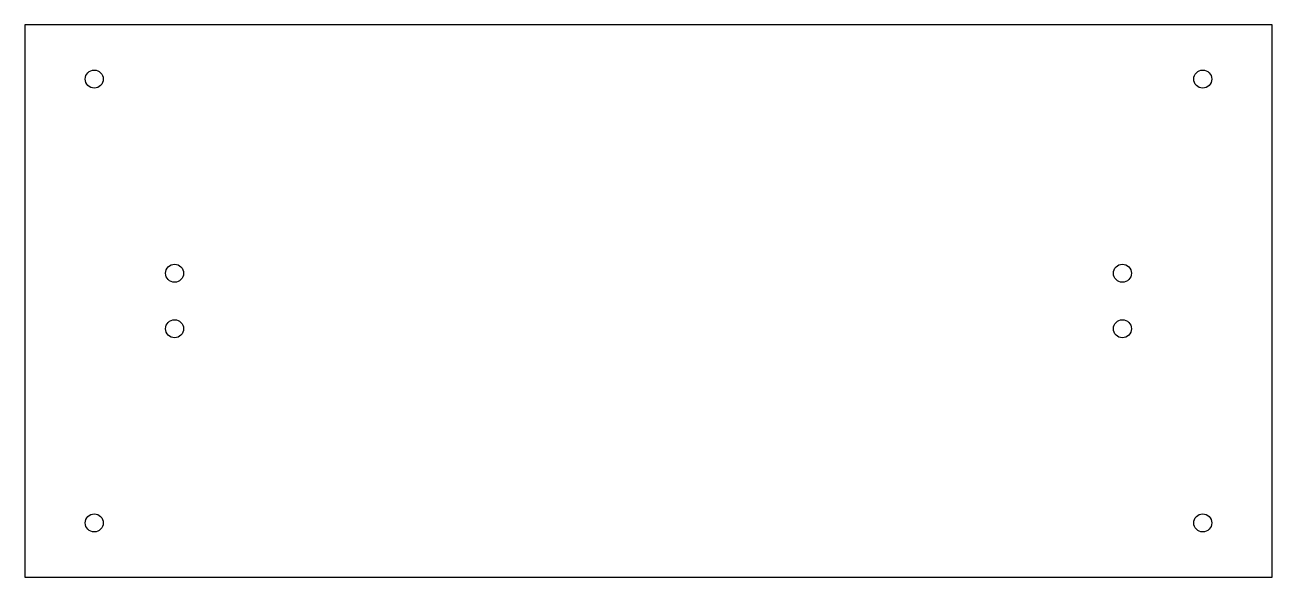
# Model space of a CAD drawing. Header units: millimetres. Extents: x -225 to 225, y -100 to 100.
import ezdxf

# ---------------------------------------------------------------- set-up
doc = ezdxf.new("R2010")
doc.units = ezdxf.units.MM

msp = doc.modelspace()

# ---------------------------------------------------------------- linework, layer by layer
at = {"layer": 'CUT'}
msp.add_lwpolyline([(-225, -99.5), (225, -99.5), (225, 99.5), (-225, 99.5)], close=True, dxfattribs=at)
at = {"layer": 'DRILL'}
for centre in [(-200, 80), (200, 80), (-171, 10), (171, 10), (-171, -10), (171, -10), (-200, -80), (200, -80)]:
    msp.add_circle(centre, 3.25, dxfattribs=at)

doc.saveas('drawing.dxf')
